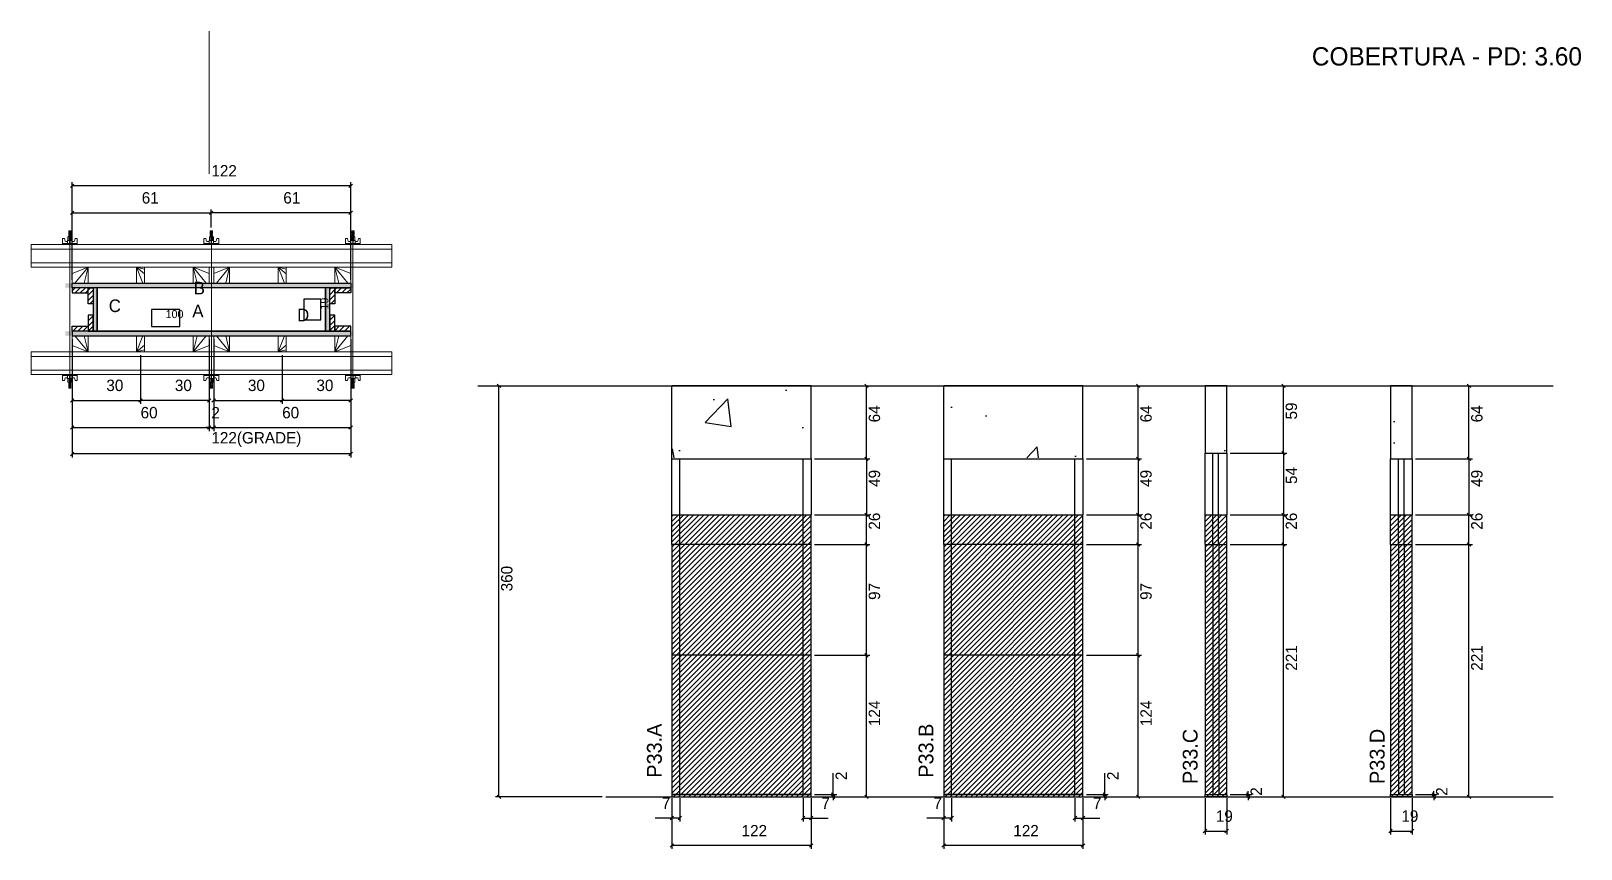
# Model space of a CAD drawing. Header units: metres. Extents: x 6057 to 7415, y 6605 to 7322.
import ezdxf

# ---------------------------------------------------------------- set-up
doc = ezdxf.new("R2010")
doc.units = ezdxf.units.M
for name, color, linetype in [('CHAPA', 7, 'Continuous'), ('COTA', 7, 'Continuous'), ('Hachura', 7, 'Continuous'), ('Madeira', 7, 'Continuous'), ('NIVEL 2° PAV.', 7, 'Continuous'), ('NOMENCLATURA', 7, 'Continuous'), ('Nível', 7, 'Continuous'), ('Painéis', 7, 'Continuous'), ('Perfil Metálico', 7, 'Continuous'), ('SARR_2.2x7', 7, 'Continuous'), ('SARRAFO', 7, 'Continuous'), ('Texto Seção', 7, 'Continuous'), ('TEXTO_GERAL', 7, 'Continuous')]:
    doc.layers.add(name, color=color, linetype=linetype)

msp = doc.modelspace()

# ---------------------------------------------------------------- hatches: boundary and pattern name
at = {"layer": 'COTA'}
h = msp.add_hatch(dxfattribs=at)
h.set_pattern_fill('AR-CONC')
h.paths.add_polyline_path([(6618.3, 7011), (6618.3, 6948), (6740.3, 6948), (6740.3, 7011), (6618.3, 7011)])
h = msp.add_hatch(dxfattribs=at)
h.set_pattern_fill('AR-CONC')
h.paths.add_polyline_path([(6856.3, 7011), (6856.3, 6948), (6978.3, 6948), (6978.3, 7011), (6856.3, 7011)])
h = msp.add_hatch(dxfattribs=at)
h.set_pattern_fill('AR-CONC')
h.paths.add_polyline_path([(7104.2, 6952), (7104.2, 7011), (7085.2, 7011), (7085.2, 6952), (7104.2, 6952)])
h = msp.add_hatch(dxfattribs=at)
h.set_pattern_fill('AR-CONC')
h.paths.add_polyline_path([(7266.7, 6948), (7266.7, 7011), (7247.7, 7011), (7247.7, 6948), (7266.7, 6948)])
at = {"layer": 'Hachura'}
h = msp.add_hatch(color=7, dxfattribs=at)
h.dxf.hatch_style = 1
h.paths.add_polyline_path([(6086.9, 7096.8), (6086.9, 7100.8), (6338.9, 7100.8), (6338.9, 7096.8), (6086.9, 7096.8), (6086.9, 7096.8)])
h = msp.add_hatch(dxfattribs=at)
h.set_pattern_fill('ANSI31')
h.paths.add_polyline_path([(6106.9, 7096.8), (6106.9, 7092.4), (6092.9, 7092.4), (6092.9, 7096.8), (6106.9, 7096.8)])
h = msp.add_hatch(dxfattribs=at)
h.set_pattern_fill('ANSI31')
h.paths.add_polyline_path([(6111.3, 7096.8), (6106.9, 7096.8), (6106.9, 7082.8), (6111.3, 7082.8), (6111.3, 7096.8)])
h = msp.add_hatch(color=7, dxfattribs=at)
h.dxf.hatch_style = 1
h.paths.add_polyline_path([(6114.9, 7096.8), (6111.3, 7096.8), (6111.3, 7058.8), (6114.9, 7058.8), (6114.9, 7096.8)])
h = msp.add_hatch(color=7, dxfattribs=at)
h.dxf.hatch_style = 1
h.paths.add_polyline_path([(6114.9, 7096.8), (6111.3, 7096.8), (6111.3, 7058.8), (6114.9, 7058.8), (6114.9, 7096.8)])
h = msp.add_hatch(color=7, dxfattribs=at)
h.dxf.hatch_style = 1
h.paths.add_polyline_path([(6318.5, 7096.8), (6314.9, 7096.8), (6314.9, 7058.8), (6318.5, 7058.8), (6318.5, 7096.8)])
h = msp.add_hatch(color=7, dxfattribs=at)
h.dxf.hatch_style = 1
h.paths.add_polyline_path([(6318.5, 7096.8), (6314.9, 7096.8), (6314.9, 7058.8), (6318.5, 7058.8), (6318.5, 7096.8)])
h = msp.add_hatch(dxfattribs=at)
h.set_pattern_fill('ANSI31')
h.paths.add_polyline_path([(6322.9, 7096.8), (6318.5, 7096.8), (6318.5, 7082.8), (6322.9, 7082.8), (6322.9, 7096.8)])
h = msp.add_hatch(dxfattribs=at)
h.set_pattern_fill('ANSI31')
h.paths.add_polyline_path([(6322.9, 7096.8), (6322.9, 7092.4), (6336.9, 7092.4), (6336.9, 7096.8), (6322.9, 7096.8)])
h = msp.add_hatch(dxfattribs=at)
h.set_pattern_fill('ANSI31')
h.paths.add_polyline_path([(6106.9, 7058.8), (6106.9, 7063.2), (6092.9, 7063.2), (6092.9, 7058.8), (6106.9, 7058.8)])
h = msp.add_hatch(dxfattribs=at)
h.set_pattern_fill('ANSI31')
h.paths.add_polyline_path([(6111.3, 7058.8), (6106.9, 7058.8), (6106.9, 7072.8), (6111.3, 7072.8), (6111.3, 7058.8)])
h = msp.add_hatch(dxfattribs=at)
h.set_pattern_fill('ANSI31')
h.paths.add_polyline_path([(6322.9, 7058.8), (6318.5, 7058.8), (6318.5, 7072.8), (6322.9, 7072.8), (6322.9, 7058.8)])
h = msp.add_hatch(dxfattribs=at)
h.set_pattern_fill('ANSI31')
h.paths.add_polyline_path([(6322.9, 7058.8), (6322.9, 7063.2), (6336.9, 7063.2), (6336.9, 7058.8), (6322.9, 7058.8)])
h = msp.add_hatch(color=7, dxfattribs=at)
h.dxf.hatch_style = 1
h.paths.add_polyline_path([(6086.9, 7058.8), (6086.9, 7054.8), (6338.9, 7054.8), (6338.9, 7058.8), (6086.9, 7058.8), (6086.9, 7058.8)])
h = msp.add_hatch(dxfattribs=at)
h.set_pattern_fill('ANSI31')
h.paths.add_polyline_path([(6740.3, 6898), (6618.3, 6898), (6618.3, 6651), (6740.3, 6651), (6740.3, 6898)])
h = msp.add_hatch(dxfattribs=at)
h.set_pattern_fill('ANSI31')
h.paths.add_polyline_path([(6978.3, 6898), (6856.3, 6898), (6856.3, 6651), (6978.3, 6651), (6978.3, 6898)])
h = msp.add_hatch(dxfattribs=at)
h.set_pattern_fill('ANSI31')
h.paths.add_polyline_path([(7104.2, 6898), (7085.2, 6898), (7085.2, 6651), (7104.2, 6651), (7104.2, 6898)])
h = msp.add_hatch(dxfattribs=at)
h.set_pattern_fill('ANSI31')
h.paths.add_polyline_path([(7266.7, 6898), (7247.7, 6898), (7247.7, 6651), (7266.7, 6651), (7266.7, 6898)])

# ---------------------------------------------------------------- linework, layer by layer
at = {"layer": 'CHAPA', "color": 1, "lineweight": 25}
for points in [[(6092.9, 7096.8), (6092.9, 7100.8), (6336.9, 7100.8), (6336.9, 7096.8)], [(6092.9, 7096.8), (6092.9, 7100.8), (6336.9, 7100.8), (6336.9, 7096.8)], [(6114.9, 7096.8), (6111.3, 7096.8), (6111.3, 7058.8), (6114.9, 7058.8)], [(6114.9, 7096.8), (6111.3, 7096.8), (6111.3, 7058.8), (6114.9, 7058.8)], [(6318.5, 7096.8), (6314.9, 7096.8), (6314.9, 7058.8), (6318.5, 7058.8)], [(6318.5, 7096.8), (6314.9, 7096.8), (6314.9, 7058.8), (6318.5, 7058.8)], [(6092.9, 7058.8), (6092.9, 7054.8), (6336.9, 7054.8), (6336.9, 7058.8)], [(6092.9, 7058.8), (6092.9, 7054.8), (6336.9, 7054.8), (6336.9, 7058.8)]]:
    msp.add_lwpolyline(points, close=True, dxfattribs=at)
at = {"layer": 'COTA', "color": 0, "lineweight": 25}
for p, q in [((6094.4, 7187.7), (6091.4, 7184.7)), ((6335.4, 7184.7), (6338.4, 7187.7)), ((6094.4, 7164), (6091.4, 7161)), ((6216.3, 7164), (6213.3, 7161)), ((6213.3, 7161), (6216.3, 7164)), ((6335.4, 7161), (6338.4, 7164)), ((6790.2, 7009.5), (6787.2, 7012.5)), ((7028.1, 7009.5), (7025.1, 7012.5)), ((7155.4, 7009.5), (7152.4, 7012.5)), ((7317.9, 7009.5), (7314.9, 7012.5)), ((6094.4, 6999.6), (6091.4, 6996.6)), ((6151.4, 6996.6), (6154.4, 6999.6)), ((6154.4, 6999.6), (6151.4, 6996.6)), ((6211.4, 6996.6), (6214.4, 6999.6)), ((6218.4, 6999.6), (6215.4, 6996.6)), ((6275.4, 6996.6), (6278.4, 6999.6)), ((6278.4, 6999.6), (6275.4, 6996.6)), ((6335.4, 6996.6), (6338.4, 6999.6)), ((6094.4, 6975.9), (6091.4, 6972.9)), ((6211.4, 6972.9), (6214.4, 6975.9)), ((6211.4, 6972.9), (6214.4, 6975.9)), ((6218.4, 6975.9), (6215.4, 6972.9)), ((6218.4, 6975.9), (6215.4, 6972.9)), ((6335.4, 6972.9), (6338.4, 6975.9)), ((6094.4, 6952.8), (6091.4, 6949.8)), ((6335.4, 6949.8), (6338.4, 6952.8)), ((7152.4, 6953.5), (7155.4, 6950.5)), ((6787.2, 6948.5), (6790.2, 6945.5)), ((7025.1, 6948.5), (7028.1, 6945.5)), ((7314.9, 6948.5), (7317.9, 6945.5)), ((6790.2, 6896.5), (6787.2, 6899.5)), ((7028.1, 6896.5), (7025.1, 6899.5)), ((7155.4, 6896.5), (7152.4, 6899.5)), ((7317.9, 6896.5), (7314.9, 6899.5)), ((6790.2, 6870.5), (6787.2, 6873.5)), ((6787.2, 6873.5), (6790.2, 6870.5)), ((7028.1, 6870.5), (7025.1, 6873.5)), ((7025.1, 6873.5), (7028.1, 6870.5)), ((7155.4, 6870.5), (7152.4, 6873.5)), ((7152.4, 6873.5), (7155.4, 6870.5)), ((7317.9, 6870.5), (7314.9, 6873.5)), ((7314.9, 6873.5), (7317.9, 6870.5)), ((6790.2, 6773.5), (6787.2, 6776.5)), ((6787.2, 6776.5), (6790.2, 6773.5)), ((7028.1, 6773.5), (7025.1, 6776.5)), ((7025.1, 6776.5), (7028.1, 6773.5)), ((6758.1, 6654.5), (6761.1, 6651.5)), ((6761.1, 6649.5), (6758.1, 6652.5)), ((6787.2, 6652.5), (6790.2, 6649.5)), ((6996, 6654.5), (6999, 6651.5)), ((6999, 6649.5), (6996, 6652.5)), ((7025.1, 6652.5), (7028.1, 6649.5)), ((7121.6, 6654.5), (7124.6, 6651.5)), ((7124.6, 6649.5), (7121.6, 6652.5)), ((7152.4, 6652.5), (7155.4, 6649.5)), ((7284.1, 6654.5), (7287.1, 6651.5)), ((7287.1, 6649.5), (7284.1, 6652.5)), ((7314.9, 6652.5), (7317.9, 6649.5)), ((6619.8, 6634), (6616.8, 6631)), ((6623.8, 6631), (6626.8, 6634)), ((6734.8, 6634), (6731.8, 6631)), ((6738.8, 6631), (6741.8, 6634)), ((6857.8, 6634), (6854.8, 6631)), ((6861.8, 6631), (6864.8, 6634)), ((6972.8, 6634), (6969.8, 6631)), ((6976.8, 6631), (6979.8, 6634)), ((7086.7, 6622.6), (7083.7, 6619.6)), ((7102.7, 6619.6), (7105.7, 6622.6)), ((7249.2, 6622.6), (7246.2, 6619.6)), ((7265.2, 6619.6), (7268.2, 6622.6)), ((6619.8, 6609.9), (6616.8, 6606.9)), ((6738.8, 6606.9), (6741.8, 6609.9)), ((6857.8, 6609.9), (6854.8, 6606.9)), ((6976.8, 6606.9), (6979.8, 6609.9))]:
    msp.add_line(p, q, dxfattribs=at)
at = {"layer": 'COTA', "color": 241, "lineweight": 25}
for p, q in [((6092.9, 7103.8), (6092.9, 7189.2)), ((6336.9, 7186.2), (6092.9, 7186.2)), ((6336.9, 7103.8), (6336.9, 7189.2)), ((6092.9, 7137.8), (6092.9, 7165.5)), ((6092.9, 7162.5), (6214.8, 7162.5)), ((6214.8, 7149.6), (6214.8, 7165.5)), ((6214.8, 7149.6), (6214.8, 7165.5)), ((6336.9, 7162.5), (6214.8, 7162.5)), ((6336.9, 7137.8), (6336.9, 7165.5)), ((6092.9, 7051.8), (6092.9, 6971.4)), ((6212.9, 7051.8), (6212.9, 6971.4)), ((6216.9, 7051.8), (6216.9, 6971.4)), ((6336.9, 7051.8), (6336.9, 6971.4)), ((6092.9, 7037.8), (6092.9, 6948.3)), ((6152.9, 7037.8), (6152.9, 6995.1)), ((6152.9, 7037.8), (6152.9, 6995.1)), ((6212.9, 7037.8), (6212.9, 6971.4)), ((6216.9, 7037.8), (6216.9, 6971.4)), ((6276.9, 7037.8), (6276.9, 6995.1)), ((6276.9, 7037.8), (6276.9, 6995.1)), ((6336.9, 7037.8), (6336.9, 6948.3)), ((6092.9, 7017.8), (6092.9, 6995.1)), ((6212.9, 7008.8), (6212.9, 6995.1)), ((6216.9, 7017.8), (6216.9, 6995.1)), ((6336.9, 7008.8), (6336.9, 6995.1)), ((6618.3, 6947), (6618.3, 7011)), ((6740.3, 7011), (6618.3, 7011)), ((6740.3, 6947), (6740.3, 7011)), ((6978.3, 7011), (6856.3, 7011)), ((6856.3, 6947), (6856.3, 7011)), ((6978.3, 6947), (6978.3, 7011)), ((6092.9, 6998.1), (6152.9, 6998.1)), ((6212.9, 6998.1), (6152.9, 6998.1)), ((6216.9, 6998.1), (6276.9, 6998.1)), ((6336.9, 6998.1), (6276.9, 6998.1)), ((6092.9, 6974.4), (6212.9, 6974.4)), ((6212.9, 6974.4), (6209.9, 6974.4)), ((6212.9, 6974.4), (6216.9, 6974.4)), ((6216.9, 6974.4), (6336.9, 6974.4)), ((6216.9, 6974.4), (6219.9, 6974.4)), ((6336.9, 6951.3), (6092.9, 6951.3))]:
    msp.add_line(p, q, dxfattribs=at)
at = {"layer": 'COTA', "color": 180, "lineweight": 25}
for p, q in [((6187.3, 7077.8), (6162.3, 7077.8)), ((6162.3, 7077.8), (6162.3, 7062.8)), ((6187.3, 7062.8), (6187.3, 7077.8)), ((6310.9, 7086.8), (6295.9, 7086.8)), ((6295.9, 7086.8), (6295.9, 7068.8)), ((6310.9, 7068.8), (6310.9, 7086.8)), ((6162.3, 7062.8), (6187.3, 7062.8)), ((6295.9, 7068.8), (6310.9, 7068.8))]:
    msp.add_line(p, q, dxfattribs=at)
at = {"layer": 'COTA', "color": 4, "lineweight": 25}
for p, q in [((6743.3, 7011), (6791.7, 7011)), ((6788.7, 6947), (6788.7, 7011)), ((6981.3, 7011), (7029.6, 7011)), ((7026.6, 6947), (7026.6, 7011)), ((7107.2, 7011), (7156.9, 7011)), ((7153.9, 6952), (7153.9, 7011)), ((7269.7, 7011), (7319.4, 7011)), ((7316.4, 6947), (7316.4, 7011)), ((7107.2, 6952), (7156.9, 6952)), ((6743.3, 6947), (6791.7, 6947)), ((6981.3, 6947), (7029.6, 6947)), ((7269.7, 6947), (7319.4, 6947)), ((6743.3, 6898), (6791.7, 6898)), ((6788.7, 6872), (6788.7, 6898)), ((6981.3, 6898), (7029.6, 6898)), ((7026.6, 6872), (7026.6, 6898)), ((7107.2, 6898), (7156.9, 6898)), ((7153.9, 6872), (7153.9, 6898)), ((7269.7, 6898), (7319.4, 6898)), ((7316.4, 6872), (7316.4, 6898)), ((6743.3, 6872), (6791.7, 6872)), ((6743.3, 6872), (6791.7, 6872)), ((6788.7, 6775), (6788.7, 6872)), ((6981.3, 6872), (7029.6, 6872)), ((6981.3, 6872), (7029.6, 6872)), ((7026.6, 6775), (7026.6, 6872)), ((7107.2, 6872), (7156.9, 6872)), ((7107.2, 6872), (7156.9, 6872)), ((7153.9, 6651), (7153.9, 6872)), ((7269.7, 6872), (7319.4, 6872)), ((7269.7, 6872), (7319.4, 6872)), ((7316.4, 6651), (7316.4, 6872)), ((6743.3, 6775), (6791.7, 6775)), ((6781.2, 6775), (6791.7, 6775)), ((6788.7, 6651), (6788.7, 6775)), ((6981.3, 6775), (7029.6, 6775)), ((7019.1, 6775), (7029.6, 6775)), ((7026.6, 6651), (7026.6, 6775)), ((6759.6, 6653), (6759.6, 6671.8)), ((6997.5, 6653), (6997.5, 6671.8)), ((6743.3, 6653), (6762.6, 6653)), ((6759.6, 6651), (6759.6, 6653)), ((6981.3, 6653), (7000.5, 6653)), ((6997.5, 6651), (6997.5, 6653)), ((7107.2, 6653), (7126.1, 6653)), ((7123.1, 6653), (7123.1, 6656)), ((7123.1, 6651), (7123.1, 6653)), ((7269.7, 6653), (7288.6, 6653)), ((7285.6, 6653), (7285.6, 6656)), ((7285.6, 6651), (7285.6, 6653)), ((6618.3, 6650), (6618.3, 6605.4)), ((6618.3, 6648), (6618.3, 6629.5)), ((6625.3, 6650), (6625.3, 6629.5)), ((6733.3, 6650), (6733.3, 6629.5)), ((6740.3, 6650), (6740.3, 6605.4)), ((6740.3, 6648), (6740.3, 6629.5)), ((6743.3, 6651), (6762.6, 6651)), ((6743.3, 6651), (6791.7, 6651)), ((6759.6, 6651), (6759.6, 6648)), ((6856.3, 6650), (6856.3, 6605.4)), ((6856.3, 6648), (6856.3, 6629.5)), ((6863.3, 6650), (6863.3, 6629.5)), ((6971.3, 6650), (6971.3, 6629.5)), ((6978.3, 6650), (6978.3, 6605.4)), ((6978.3, 6648), (6978.3, 6629.5)), ((6981.3, 6651), (7000.5, 6651)), ((6981.3, 6651), (7029.6, 6651)), ((6997.5, 6651), (6997.5, 6648)), ((7085.2, 6650), (7085.2, 6618.1)), ((7104.2, 6650), (7104.2, 6618.1)), ((7107.2, 6651), (7126.1, 6651)), ((7107.2, 6651), (7156.9, 6651)), ((7123.1, 6651), (7123.1, 6648)), ((7247.7, 6650), (7247.7, 6618.1)), ((7266.7, 6650), (7266.7, 6618.1)), ((7269.7, 6651), (7288.6, 6651)), ((7269.7, 6651), (7319.4, 6651)), ((7285.6, 6651), (7285.6, 6648)), ((6618.3, 6632.5), (6603.6, 6632.5)), ((6625.3, 6632.5), (6618.3, 6632.5)), ((6733.3, 6632.5), (6740.3, 6632.5)), ((6740.3, 6632.5), (6755, 6632.5)), ((6856.3, 6632.5), (6841.5, 6632.5)), ((6863.3, 6632.5), (6856.3, 6632.5)), ((6971.3, 6632.5), (6978.3, 6632.5)), ((6978.3, 6632.5), (6993, 6632.5)), ((7085.2, 6621.1), (7104.2, 6621.1)), ((7247.7, 6621.1), (7266.7, 6621.1)), ((6740.3, 6608.4), (6618.3, 6608.4)), ((6978.3, 6608.4), (6856.3, 6608.4))]:
    msp.add_line(p, q, dxfattribs=at)
at = {"layer": 'COTA', "color": 241, "lineweight": 25}
for points in [[(7104.2, 6952), (7104.2, 7011), (7085.2, 7011), (7085.2, 6952)], [(7266.7, 6947), (7266.7, 7011), (7247.7, 7011), (7247.7, 6947)]]:
    msp.add_lwpolyline(points, dxfattribs=at)
at = {"layer": 'Hachura', "color": 0, "lineweight": 9}
for p, q in [((6092.6, 7141.5), (6089.2, 7141.5)), ((6092.6, 7141.5), (6089.2, 7141.5)), ((6089.2, 7141.5), (6089.2, 7138.3)), ((6089.8, 7145.9), (6091.9, 7144.8)), ((6091.9, 7144.6), (6089.8, 7145.6)), ((6089.8, 7144.7), (6091.9, 7143.6)), ((6091.9, 7143.4), (6089.8, 7144.5)), ((6089.8, 7143.6), (6091.9, 7142.5)), ((6091.9, 7142.2), (6089.8, 7143.3)), ((6091, 7141.5), (6089.8, 7142.2)), ((6089.9, 7146.3), (6090.2, 7146.6)), ((6089.9, 7146), (6089.9, 7146.3)), ((6091.8, 7146.3), (6089.9, 7146.3)), ((6089.9, 7146), (6091.8, 7145)), ((6089.9, 7146), (6091.8, 7145)), ((6089.9, 7144.8), (6089.9, 7145.5)), ((6091.8, 7144.5), (6089.9, 7145.5)), ((6089.9, 7144.8), (6091.8, 7143.8)), ((6089.9, 7143.7), (6089.9, 7144.3)), ((6091.8, 7143.3), (6089.9, 7144.3)), ((6089.9, 7144.1), (6089.9, 7144.3)), ((6089.9, 7143.7), (6091.8, 7142.7)), ((6089.9, 7142.5), (6089.9, 7143.1)), ((6091.8, 7142.2), (6089.9, 7143.1)), ((6089.9, 7142.5), (6091.8, 7141.5)), ((6090.8, 7141.5), (6089.9, 7142)), ((6089.9, 7141.5), (6089.9, 7142)), ((6090.2, 7146.6), (6091.5, 7146.6)), ((6090.2, 7141.5), (6090.2, 7138.3)), ((6091.8, 7145.7), (6090.5, 7146.3)), ((6091.9, 7145.7), (6090.8, 7146.3)), ((6091.3, 7146.3), (6091.9, 7146)), ((6091.8, 7146.3), (6091.5, 7146.6)), ((6091.5, 7146.3), (6091.8, 7146.2)), ((6091.8, 7145.7), (6091.8, 7145)), ((6091.8, 7143.8), (6091.8, 7144.5)), ((6091.8, 7143.1), (6091.8, 7143.3)), ((6091.8, 7143.1), (6091.8, 7142.7)), ((6091.8, 7142.2), (6091.8, 7141.5)), ((6091.8, 7141.5), (6091.8, 7138.3)), ((6092.6, 7138.3), (6092.6, 7141.5)), ((6216.6, 7141.5), (6213.2, 7141.5)), ((6213.2, 7141.5), (6213.2, 7138.3)), ((6216.6, 7141.4), (6213.2, 7141.4)), ((6213.8, 7145.9), (6216, 7144.8)), ((6215.9, 7144.5), (6213.8, 7145.6)), ((6213.8, 7144.7), (6216, 7143.6)), ((6215.9, 7143.4), (6213.8, 7144.5)), ((6213.8, 7143.5), (6216, 7142.5)), ((6215.9, 7142.2), (6213.8, 7143.3)), ((6215, 7141.5), (6213.8, 7142.1)), ((6213.9, 7146.3), (6214.2, 7146.6)), ((6213.9, 7146), (6213.9, 7146.3)), ((6215.8, 7146.3), (6213.9, 7146.3)), ((6213.9, 7146), (6215.8, 7145)), ((6213.9, 7146), (6215.8, 7145)), ((6213.9, 7144.8), (6213.9, 7145.4)), ((6215.8, 7144.5), (6213.9, 7145.4)), ((6213.9, 7144.8), (6215.8, 7143.8)), ((6213.9, 7143.6), (6213.9, 7144.3)), ((6215.8, 7143.3), (6213.9, 7144.3)), ((6213.9, 7144.1), (6213.9, 7144.3)), ((6213.9, 7143.6), (6215.8, 7142.7)), ((6213.9, 7142.5), (6213.9, 7143.1)), ((6215.8, 7142.1), (6213.9, 7143.1)), ((6213.9, 7142.5), (6215.8, 7141.5)), ((6214.8, 7141.5), (6213.9, 7142)), ((6213.9, 7141.5), (6213.9, 7142)), ((6214.2, 7146.6), (6215.5, 7146.6)), ((6214.3, 7141.5), (6214.3, 7138.3)), ((6215.8, 7145.6), (6214.5, 7146.3)), ((6215.9, 7145.7), (6214.8, 7146.3)), ((6215.3, 7146.3), (6216, 7145.9)), ((6215.8, 7146.3), (6215.5, 7146.6)), ((6215.5, 7146.3), (6215.8, 7146.1)), ((6215.8, 7145.6), (6215.8, 7145)), ((6215.8, 7143.8), (6215.8, 7144.5)), ((6215.8, 7143.1), (6215.8, 7143.3)), ((6215.8, 7143.1), (6215.8, 7142.7)), ((6215.8, 7142.1), (6215.8, 7141.5)), ((6215.8, 7141.5), (6215.8, 7138.3)), ((6216.6, 7138.3), (6216.6, 7141.5)), ((6337.2, 7141.5), (6340.6, 7141.5)), ((6337.2, 7141.5), (6340.6, 7141.5)), ((6337.2, 7138.3), (6337.2, 7141.5)), ((6338.5, 7146.3), (6337.8, 7146)), ((6340, 7145.9), (6337.8, 7144.8)), ((6340, 7144.7), (6337.8, 7143.6)), ((6340, 7143.6), (6337.8, 7142.5)), ((6337.9, 7145.7), (6339, 7146.3)), ((6337.9, 7144.6), (6340, 7145.6)), ((6337.9, 7143.4), (6340, 7144.5)), ((6337.9, 7142.2), (6340, 7143.3)), ((6338, 7146.3), (6338.3, 7146.6)), ((6338.2, 7146.3), (6338, 7146.2)), ((6338, 7145.7), (6339.3, 7146.3)), ((6338, 7146.3), (6339.9, 7146.3)), ((6339.9, 7146), (6338, 7145)), ((6339.9, 7146), (6338, 7145)), ((6338, 7145.7), (6338, 7145)), ((6338, 7144.5), (6339.9, 7145.5)), ((6339.9, 7144.8), (6338, 7143.8)), ((6338, 7143.8), (6338, 7144.5)), ((6338, 7143.3), (6339.9, 7144.3)), ((6339.9, 7143.7), (6338, 7142.7)), ((6338, 7143.1), (6338, 7143.3)), ((6338, 7143.1), (6338, 7142.7)), ((6338, 7142.2), (6339.9, 7143.1)), ((6339.9, 7142.5), (6338, 7141.5)), ((6338, 7142.2), (6338, 7141.5)), ((6338, 7141.5), (6338, 7138.3)), ((6339.6, 7146.6), (6338.3, 7146.6)), ((6338.8, 7141.5), (6340, 7142.2)), ((6339, 7141.5), (6339.9, 7142)), ((6339.5, 7141.5), (6339.5, 7138.3)), ((6339.9, 7146.3), (6339.6, 7146.6)), ((6339.9, 7146), (6339.9, 7146.3)), ((6339.9, 7144.8), (6339.9, 7145.5)), ((6339.9, 7143.7), (6339.9, 7144.3)), ((6339.9, 7144.1), (6339.9, 7144.3)), ((6339.9, 7142.5), (6339.9, 7143.1)), ((6339.9, 7141.5), (6339.9, 7142)), ((6340.6, 7141.5), (6340.6, 7138.3)), ((6084.4, 7134.8), (6084.4, 7140)), ((6084.4, 7140), (6086.1, 7140)), ((6084.4, 7135.7), (6097.3, 7135.7)), ((6084.4, 7135.7), (6089.6, 7135.7)), ((6097.3, 7134.8), (6084.4, 7134.8)), ((6084.6, 7135.7), (6084.6, 7134.8)), ((6084.8, 7135.7), (6084.8, 7134.8)), ((6085.1, 7135.7), (6085.1, 7134.8)), ((6085.6, 7135.7), (6085.6, 7134.8)), ((6086.1, 7140), (6086.7, 7137.8)), ((6086.4, 7135.7), (6086.4, 7134.8)), ((6087, 7137.5), (6089, 7137.5)), ((6087.8, 7135.7), (6087.8, 7134.8)), ((6096.4, 7134.8), (6088.6, 7134.8)), ((6089, 7138.3), (6092.8, 7138.3)), ((6089, 7135.7), (6089, 7138.3)), ((6090.9, 7135.7), (6089, 7135.7)), ((6089.6, 7135.7), (6090.2, 7135.7)), ((6089.9, 7135.4), (6089.9, 7135.6)), ((6089.9, 7135), (6089.9, 7135.4)), ((6090.6, 7135.7), (6090.6, 7137.7)), ((6090.9, 7135.7), (6090.9, 7134.8)), ((6091.1, 7137.7), (6091.1, 7135.7)), ((6091.9, 7135.6), (6091.9, 7135.2)), ((6092.8, 7138.3), (6092.6, 7138.3)), ((6092.8, 7138.3), (6092.6, 7138.3)), ((6092.8, 7138.3), (6092.8, 7135.7)), ((6094.8, 7137.5), (6092.8, 7137.5)), ((6093.9, 7135.7), (6093.9, 7134.8)), ((6095.7, 7140), (6095.1, 7137.8)), ((6095.3, 7135.7), (6095.3, 7134.8)), ((6097.3, 7140), (6095.7, 7140)), ((6096.2, 7135.7), (6096.2, 7134.8)), ((6096.7, 7135.7), (6096.7, 7134.8)), ((6097, 7135.7), (6097, 7134.8)), ((6097.2, 7135.7), (6097.2, 7134.8)), ((6097.3, 7135.7), (6097.3, 7140)), ((6097.3, 7135.7), (6097.3, 7134.8)), ((6208.4, 7140), (6210.1, 7140)), ((6208.4, 7134.8), (6208.4, 7139.9)), ((6208.4, 7135.7), (6221.3, 7135.7)), ((6208.4, 7135.7), (6213.6, 7135.7)), ((6221.3, 7134.8), (6208.4, 7134.8)), ((6208.6, 7135.7), (6208.6, 7134.8)), ((6208.8, 7135.7), (6208.8, 7134.8)), ((6209.1, 7135.7), (6209.1, 7134.8)), ((6209.6, 7135.7), (6209.6, 7134.8)), ((6210.1, 7140), (6210.7, 7137.7)), ((6210.4, 7135.7), (6210.4, 7134.8)), ((6211, 7137.5), (6213, 7137.5)), ((6211.9, 7135.7), (6211.9, 7134.8)), ((6220.4, 7134.8), (6212.6, 7134.8)), ((6213, 7138.3), (6216.8, 7138.3)), ((6213, 7135.7), (6213, 7138.3)), ((6214.9, 7135.7), (6213, 7135.7)), ((6213.6, 7135.7), (6214.3, 7135.7)), ((6213.9, 7135.4), (6213.9, 7135.6)), ((6213.9, 7134.9), (6213.9, 7135.4)), ((6214.6, 7135.7), (6214.6, 7137.7)), ((6214.9, 7135.7), (6214.9, 7134.8)), ((6215.1, 7137.7), (6215.1, 7135.7)), ((6215.9, 7135.6), (6215.9, 7135.1)), ((6216.8, 7138.3), (6216.6, 7138.3)), ((6216.8, 7138.3), (6216.6, 7138.3)), ((6216.8, 7138.3), (6216.8, 7135.7)), ((6218.8, 7137.5), (6216.8, 7137.5)), ((6217.9, 7135.7), (6217.9, 7134.8)), ((6219.7, 7140), (6219.1, 7137.7)), ((6219.4, 7135.7), (6219.4, 7134.8)), ((6221.3, 7140), (6219.7, 7140)), ((6220.2, 7135.7), (6220.2, 7134.8)), ((6220.7, 7135.7), (6220.7, 7134.8)), ((6221, 7135.7), (6221, 7134.8)), ((6221.2, 7135.7), (6221.2, 7134.8)), ((6221.3, 7135.7), (6221.3, 7140)), ((6221.3, 7135.7), (6221.3, 7134.8)), ((6332.4, 7135.7), (6332.4, 7140)), ((6332.4, 7140), (6334.1, 7140)), ((6345.3, 7135.7), (6332.4, 7135.7)), ((6332.4, 7135.7), (6332.4, 7134.8)), ((6332.4, 7134.8), (6345.3, 7134.8)), ((6332.6, 7135.7), (6332.6, 7134.8)), ((6332.8, 7135.7), (6332.8, 7134.8)), ((6333.1, 7135.7), (6333.1, 7134.8)), ((6333.4, 7134.8), (6341.2, 7134.8)), ((6333.6, 7135.7), (6333.6, 7134.8)), ((6334.1, 7140), (6334.7, 7137.8)), ((6334.4, 7135.7), (6334.4, 7134.8)), ((6335, 7137.5), (6337, 7137.5)), ((6335.9, 7135.7), (6335.9, 7134.8)), ((6340.8, 7138.3), (6337, 7138.3)), ((6337, 7138.3), (6337, 7135.7)), ((6337, 7138.3), (6337.2, 7138.3)), ((6337, 7138.3), (6337.2, 7138.3)), ((6337.9, 7135.6), (6337.9, 7135.2)), ((6338.7, 7137.7), (6338.7, 7135.7)), ((6338.9, 7135.7), (6340.8, 7135.7)), ((6338.9, 7135.7), (6338.9, 7134.8)), ((6339.2, 7135.7), (6339.2, 7137.7)), ((6340.2, 7135.7), (6339.5, 7135.7)), ((6339.9, 7135.4), (6339.9, 7135.6)), ((6339.9, 7135), (6339.9, 7135.4)), ((6345.3, 7135.7), (6340.2, 7135.7)), ((6340.8, 7135.7), (6340.8, 7138.3)), ((6342.8, 7137.5), (6340.8, 7137.5)), ((6341.9, 7135.7), (6341.9, 7134.8)), ((6343.7, 7140), (6343.1, 7137.8)), ((6343.3, 7135.7), (6343.3, 7134.8)), ((6345.3, 7140), (6343.7, 7140)), ((6344.2, 7135.7), (6344.2, 7134.8)), ((6344.7, 7135.7), (6344.7, 7134.8)), ((6345, 7135.7), (6345, 7134.8)), ((6345.2, 7135.7), (6345.2, 7134.8)), ((6345.3, 7134.8), (6345.3, 7140)), ((6097.3, 7020.8), (6084.4, 7020.8)), ((6084.4, 7020.8), (6084.4, 7015.7)), ((6084.4, 7019.9), (6097.3, 7019.9)), ((6084.4, 7019.9), (6089.6, 7019.9)), ((6084.6, 7019.9), (6084.6, 7020.8)), ((6084.8, 7019.9), (6084.8, 7020.8)), ((6085.1, 7019.9), (6085.1, 7020.8)), ((6085.6, 7019.9), (6085.6, 7020.8)), ((6086.4, 7019.9), (6086.4, 7020.8)), ((6087.8, 7019.9), (6087.8, 7020.8)), ((6096.4, 7020.8), (6088.6, 7020.8)), ((6090.9, 7019.9), (6089, 7019.9)), ((6089, 7019.9), (6089, 7017.3)), ((6089.6, 7019.9), (6090.2, 7019.9)), ((6089.9, 7020.7), (6089.9, 7020.2)), ((6089.9, 7020.2), (6089.9, 7020)), ((6090.6, 7019.9), (6090.6, 7017.9)), ((6090.9, 7019.9), (6090.9, 7020.8)), ((6091.1, 7017.9), (6091.1, 7019.9)), ((6091.9, 7020), (6091.9, 7020.5)), ((6092.8, 7017.3), (6092.8, 7019.9)), ((6093.9, 7019.9), (6093.9, 7020.8)), ((6095.3, 7019.9), (6095.3, 7020.8)), ((6096.2, 7019.9), (6096.2, 7020.8)), ((6096.7, 7019.9), (6096.7, 7020.8)), ((6097, 7019.9), (6097, 7020.8)), ((6097.2, 7019.9), (6097.2, 7020.8)), ((6097.3, 7019.9), (6097.3, 7020.8)), ((6097.3, 7019.9), (6097.3, 7015.7)), ((6221.3, 7020.8), (6208.4, 7020.8)), ((6208.4, 7020.8), (6208.4, 7015.7)), ((6208.4, 7019.9), (6221.3, 7019.9)), ((6208.4, 7019.9), (6213.6, 7019.9)), ((6208.6, 7019.9), (6208.6, 7020.8)), ((6208.8, 7019.9), (6208.8, 7020.8)), ((6209.1, 7019.9), (6209.1, 7020.8)), ((6209.6, 7019.9), (6209.6, 7020.8)), ((6210.4, 7019.9), (6210.4, 7020.8)), ((6211.9, 7019.9), (6211.9, 7020.8)), ((6220.4, 7020.8), (6212.6, 7020.8)), ((6214.9, 7019.9), (6213, 7019.9)), ((6213, 7019.9), (6213, 7017.3)), ((6213.6, 7019.9), (6214.3, 7019.9)), ((6213.9, 7020.6), (6213.9, 7020.2)), ((6213.9, 7020.2), (6213.9, 7020)), ((6214.6, 7019.9), (6214.6, 7017.9)), ((6214.9, 7019.9), (6214.9, 7020.8)), ((6215.1, 7017.9), (6215.1, 7019.9)), ((6215.9, 7020), (6215.9, 7020.5)), ((6216.8, 7017.3), (6216.8, 7019.9)), ((6217.9, 7019.9), (6217.9, 7020.8)), ((6219.4, 7019.9), (6219.4, 7020.8)), ((6220.2, 7019.9), (6220.2, 7020.8)), ((6220.7, 7019.9), (6220.7, 7020.8)), ((6221, 7019.9), (6221, 7020.8)), ((6221.2, 7019.9), (6221.2, 7020.8)), ((6221.3, 7019.9), (6221.3, 7020.8)), ((6221.3, 7019.9), (6221.3, 7015.6)), ((6332.4, 7020.8), (6345.3, 7020.8)), ((6332.4, 7019.9), (6332.4, 7020.8)), ((6345.3, 7019.9), (6332.4, 7019.9)), ((6332.4, 7019.9), (6332.4, 7015.7)), ((6332.6, 7019.9), (6332.6, 7020.8)), ((6332.8, 7019.9), (6332.8, 7020.8)), ((6333.1, 7019.9), (6333.1, 7020.8)), ((6333.4, 7020.8), (6341.2, 7020.8)), ((6333.6, 7019.9), (6333.6, 7020.8)), ((6334.4, 7019.9), (6334.4, 7020.8)), ((6335.9, 7019.9), (6335.9, 7020.8)), ((6337, 7017.3), (6337, 7019.9)), ((6337.9, 7020), (6337.9, 7020.5)), ((6338.7, 7017.9), (6338.7, 7019.9)), ((6338.9, 7019.9), (6338.9, 7020.8)), ((6338.9, 7019.9), (6340.8, 7019.9)), ((6339.2, 7019.9), (6339.2, 7017.9)), ((6340.2, 7019.9), (6339.5, 7019.9)), ((6339.9, 7020.7), (6339.9, 7020.2)), ((6339.9, 7020.2), (6339.9, 7020)), ((6345.3, 7019.9), (6340.2, 7019.9)), ((6340.8, 7019.9), (6340.8, 7017.3)), ((6341.9, 7019.9), (6341.9, 7020.8)), ((6343.3, 7019.9), (6343.3, 7020.8)), ((6344.2, 7019.9), (6344.2, 7020.8)), ((6344.7, 7019.9), (6344.7, 7020.8)), ((6345, 7019.9), (6345, 7020.8)), ((6345.2, 7019.9), (6345.2, 7020.8)), ((6345.3, 7020.8), (6345.3, 7015.7)), ((6084.4, 7015.7), (6086.1, 7015.7)), ((6086.1, 7015.7), (6086.7, 7017.9)), ((6087, 7018.1), (6089, 7018.1)), ((6089, 7017.3), (6092.8, 7017.3)), ((6089.2, 7014.1), (6089.2, 7017.3)), ((6092.6, 7014.2), (6089.2, 7014.2)), ((6092.6, 7014.1), (6089.2, 7014.1)), ((6091, 7014.1), (6089.8, 7013.5)), ((6091.9, 7013.4), (6089.8, 7012.3)), ((6089.8, 7012.1), (6091.9, 7013.2)), ((6091.9, 7012.2), (6089.8, 7011.2)), ((6089.8, 7010.9), (6091.9, 7012)), ((6091.9, 7011.1), (6089.8, 7010)), ((6089.8, 7009.8), (6091.9, 7010.8)), ((6089.9, 7013.1), (6091.8, 7014.1)), ((6090.8, 7014.1), (6089.9, 7013.7)), ((6089.9, 7014.1), (6089.9, 7013.7)), ((6091.8, 7013.5), (6089.9, 7012.5)), ((6089.9, 7013.1), (6089.9, 7012.5)), ((6089.9, 7012), (6091.8, 7012.9)), ((6091.8, 7012.3), (6089.9, 7011.3)), ((6089.9, 7012), (6089.9, 7011.3)), ((6089.9, 7010.8), (6091.8, 7011.8)), ((6089.9, 7011.5), (6089.9, 7011.3)), ((6091.8, 7011.1), (6089.9, 7010.2)), ((6089.9, 7010.8), (6089.9, 7010.2)), ((6089.9, 7009.7), (6091.8, 7010.6)), ((6089.9, 7009.7), (6091.8, 7010.6)), ((6089.9, 7009.7), (6089.9, 7009.3)), ((6089.9, 7009.3), (6090.2, 7009)), ((6091.8, 7009.3), (6089.9, 7009.3)), ((6090.2, 7014.1), (6090.2, 7017.3)), ((6090.2, 7009), (6091.5, 7009)), ((6091.8, 7010), (6090.5, 7009.3)), ((6091.9, 7009.9), (6090.8, 7009.3)), ((6091.3, 7009.3), (6091.9, 7009.7)), ((6091.5, 7009.3), (6091.8, 7009.5)), ((6091.8, 7009.3), (6091.5, 7009)), ((6091.8, 7014.1), (6091.8, 7017.3)), ((6091.8, 7013.5), (6091.8, 7014.1)), ((6091.8, 7012.5), (6091.8, 7012.9)), ((6091.8, 7012.5), (6091.8, 7012.3)), ((6091.8, 7011.8), (6091.8, 7011.1)), ((6091.8, 7010), (6091.8, 7010.6)), ((6092.6, 7017.3), (6092.6, 7014.1)), ((6092.8, 7017.3), (6092.6, 7017.3)), ((6092.8, 7017.3), (6092.6, 7017.3)), ((6094.8, 7018.1), (6092.8, 7018.1)), ((6095.7, 7015.7), (6095.1, 7017.9)), ((6097.3, 7015.7), (6095.7, 7015.7)), ((6208.4, 7015.6), (6210.1, 7015.6)), ((6210.1, 7015.6), (6210.7, 7017.8)), ((6211, 7018.1), (6213, 7018.1)), ((6213, 7017.3), (6216.8, 7017.3)), ((6213.2, 7014.1), (6213.2, 7017.3)), ((6216.6, 7014.2), (6213.2, 7014.2)), ((6216.6, 7014.1), (6213.2, 7014.1)), ((6215, 7014.1), (6213.8, 7013.5)), ((6215.9, 7013.4), (6213.8, 7012.3)), ((6213.8, 7012.1), (6216, 7013.1)), ((6215.9, 7012.2), (6213.8, 7011.1)), ((6213.8, 7010.9), (6216, 7012)), ((6215.9, 7011), (6213.8, 7010)), ((6213.8, 7009.7), (6216, 7010.8)), ((6213.9, 7013.1), (6215.8, 7014.1)), ((6214.8, 7014.1), (6213.9, 7013.6)), ((6213.9, 7014.1), (6213.9, 7013.6)), ((6215.8, 7013.4), (6213.9, 7012.5)), ((6213.9, 7013.1), (6213.9, 7012.5)), ((6213.9, 7012), (6215.8, 7012.9)), ((6215.8, 7012.3), (6213.9, 7011.3)), ((6213.9, 7012), (6213.9, 7011.3)), ((6213.9, 7010.8), (6215.8, 7011.8)), ((6213.9, 7011.5), (6213.9, 7011.3)), ((6215.8, 7011.1), (6213.9, 7010.2)), ((6213.9, 7010.8), (6213.9, 7010.2)), ((6213.9, 7009.6), (6215.8, 7010.6)), ((6213.9, 7009.6), (6215.8, 7010.6)), ((6213.9, 7009.6), (6213.9, 7009.3)), ((6213.9, 7009.3), (6214.2, 7009)), ((6215.8, 7009.3), (6213.9, 7009.3)), ((6214.2, 7009), (6215.5, 7009)), ((6214.3, 7014.1), (6214.3, 7017.3)), ((6215.8, 7010), (6214.5, 7009.3)), ((6215.9, 7009.9), (6214.8, 7009.3)), ((6215.3, 7009.3), (6216, 7009.7)), ((6215.5, 7009.3), (6215.8, 7009.4)), ((6215.8, 7009.3), (6215.5, 7009)), ((6215.8, 7014.1), (6215.8, 7017.3)), ((6215.8, 7013.4), (6215.8, 7014.1)), ((6215.8, 7012.5), (6215.8, 7012.9)), ((6215.8, 7012.5), (6215.8, 7012.3)), ((6215.8, 7011.8), (6215.8, 7011.1)), ((6215.8, 7010), (6215.8, 7010.6)), ((6216.6, 7017.3), (6216.6, 7014.1)), ((6216.8, 7017.3), (6216.6, 7017.3)), ((6216.8, 7017.3), (6216.6, 7017.3)), ((6218.8, 7018.1), (6216.8, 7018.1)), ((6219.7, 7015.6), (6219.1, 7017.8)), ((6221.3, 7015.6), (6219.7, 7015.6)), ((6332.4, 7015.7), (6334.1, 7015.7)), ((6334.1, 7015.7), (6334.7, 7017.9)), ((6335, 7018.1), (6337, 7018.1)), ((6340.8, 7017.3), (6337, 7017.3)), ((6337, 7017.3), (6337.2, 7017.3)), ((6337, 7017.3), (6337.2, 7017.3)), ((6337.2, 7017.3), (6337.2, 7014.1)), ((6337.2, 7014.2), (6340.6, 7014.2)), ((6337.2, 7014.1), (6340.6, 7014.1)), ((6340, 7012.1), (6337.8, 7013.2)), ((6340, 7010.9), (6337.8, 7012)), ((6340, 7009.8), (6337.8, 7010.8)), ((6338.5, 7009.3), (6337.8, 7009.7)), ((6337.9, 7013.4), (6340, 7012.3)), ((6337.9, 7012.2), (6340, 7011.2)), ((6337.9, 7011.1), (6340, 7010)), ((6337.9, 7009.9), (6339, 7009.3)), ((6338, 7014.1), (6338, 7017.3)), ((6338, 7013.5), (6338, 7014.1)), ((6339.9, 7013.1), (6338, 7014.1)), ((6338, 7013.5), (6339.9, 7012.5)), ((6338, 7012.5), (6338, 7012.9)), ((6339.9, 7012), (6338, 7012.9)), ((6338, 7012.5), (6338, 7012.3)), ((6338, 7012.3), (6339.9, 7011.3)), ((6338, 7011.8), (6338, 7011.1)), ((6339.9, 7010.8), (6338, 7011.8)), ((6338, 7011.1), (6339.9, 7010.2)), ((6339.9, 7009.7), (6338, 7010.6)), ((6338, 7010), (6338, 7010.6)), ((6339.9, 7009.7), (6338, 7010.6)), ((6338, 7010), (6339.3, 7009.3)), ((6338.2, 7009.3), (6338, 7009.5)), ((6338, 7009.3), (6338.3, 7009)), ((6338, 7009.3), (6339.9, 7009.3)), ((6339.6, 7009), (6338.3, 7009)), ((6338.8, 7014.1), (6340, 7013.5)), ((6339, 7014.1), (6339.9, 7013.7)), ((6339.5, 7014.1), (6339.5, 7017.3)), ((6339.9, 7009.3), (6339.6, 7009)), ((6339.9, 7014.1), (6339.9, 7013.7)), ((6339.9, 7013.1), (6339.9, 7012.5)), ((6339.9, 7012), (6339.9, 7011.3)), ((6339.9, 7011.5), (6339.9, 7011.3)), ((6339.9, 7010.8), (6339.9, 7010.2)), ((6339.9, 7009.7), (6339.9, 7009.3)), ((6340.6, 7014.1), (6340.6, 7017.3)), ((6342.8, 7018.1), (6340.8, 7018.1)), ((6343.7, 7015.7), (6343.1, 7017.9)), ((6345.3, 7015.7), (6343.7, 7015.7))]:
    msp.add_line(p, q, dxfattribs=at)
at = {"layer": 'Hachura', "color": 251, "lineweight": 9}
for p, q in [((6090.9, 7145.6), (6090.9, 7013.8)), ((6214.9, 7145.6), (6214.9, 7013.8)), ((6338.9, 7145.6), (6338.9, 7013.8))]:
    msp.add_line(p, q, dxfattribs=at)
at = {"layer": 'Madeira', "color": 126, "lineweight": 18}
for p, q in [((6106.9, 7114.8), (6092.9, 7109.4)), ((6106.9, 7114.8), (6095.4, 7100.8)), ((6106.9, 7114.8), (6103.4, 7100.8)), ((6149.4, 7114.8), (6156.4, 7109.1)), ((6149.4, 7114.8), (6156.4, 7113.1)), ((6149.4, 7114.8), (6154.8, 7100.8)), ((6198.9, 7114.8), (6210.4, 7100.8)), ((6198.9, 7114.8), (6202.4, 7100.8)), ((6198.9, 7114.8), (6212.9, 7109.4)), ((6230.9, 7114.8), (6216.9, 7109.4)), ((6230.9, 7114.8), (6219.4, 7100.8)), ((6230.9, 7114.8), (6227.4, 7100.8)), ((6273.4, 7114.8), (6280.4, 7109.1)), ((6273.4, 7114.8), (6280.4, 7113.1)), ((6273.4, 7114.8), (6278.8, 7100.8)), ((6322.9, 7114.8), (6334.4, 7100.8)), ((6322.9, 7114.8), (6326.4, 7100.8)), ((6322.9, 7114.8), (6336.9, 7109.4)), ((6106.9, 7040.8), (6092.9, 7046.2)), ((6106.9, 7040.8), (6095.4, 7054.8)), ((6106.9, 7040.8), (6103.4, 7054.8)), ((6149.4, 7040.8), (6154.8, 7054.8)), ((6149.4, 7040.8), (6156.4, 7046.6)), ((6198.9, 7040.8), (6210.4, 7054.8)), ((6198.9, 7040.8), (6202.4, 7054.8)), ((6198.9, 7040.8), (6212.9, 7046.2)), ((6230.9, 7040.8), (6216.9, 7046.2)), ((6230.9, 7040.8), (6219.4, 7054.8)), ((6230.9, 7040.8), (6227.4, 7054.8)), ((6273.4, 7040.8), (6278.8, 7054.8)), ((6273.4, 7040.8), (6280.4, 7046.6)), ((6322.9, 7040.8), (6334.4, 7054.8)), ((6322.9, 7040.8), (6326.4, 7054.8)), ((6322.9, 7040.8), (6336.9, 7046.2)), ((6149.4, 7040.8), (6156.4, 7042.6)), ((6273.4, 7040.8), (6280.4, 7042.5))]:
    msp.add_line(p, q, dxfattribs=at)
for points in [[(6336.9, 7114.8), (6336.9, 7100.8), (6092.9, 7100.8), (6092.9, 7114.8)], [(6336.9, 7114.8), (6336.9, 7100.8), (6092.9, 7100.8), (6092.9, 7114.8)], [(6106.9, 7114.8), (6106.9, 7100.8), (6092.9, 7100.8), (6092.9, 7114.8)], [(6149.4, 7114.8), (6156.4, 7114.8), (6156.4, 7100.8), (6149.4, 7100.8)], [(6198.9, 7114.8), (6198.9, 7100.8), (6212.9, 7100.8), (6212.9, 7114.8)], [(6230.9, 7114.8), (6230.9, 7100.8), (6216.9, 7100.8), (6216.9, 7114.8)], [(6273.4, 7114.8), (6280.4, 7114.8), (6280.4, 7100.8), (6273.4, 7100.8)], [(6322.9, 7114.8), (6322.9, 7100.8), (6336.9, 7100.8), (6336.9, 7114.8)], [(6336.9, 7040.8), (6336.9, 7054.8), (6092.9, 7054.8), (6092.9, 7040.8)], [(6106.9, 7040.8), (6106.9, 7054.8), (6092.9, 7054.8), (6092.9, 7040.8)], [(6149.4, 7040.8), (6156.4, 7040.8), (6156.4, 7054.8), (6149.4, 7054.8)], [(6198.9, 7040.8), (6198.9, 7054.8), (6212.9, 7054.8), (6212.9, 7040.8)], [(6230.9, 7040.8), (6230.9, 7054.8), (6216.9, 7054.8), (6216.9, 7040.8)], [(6273.4, 7040.8), (6280.4, 7040.8), (6280.4, 7054.8), (6273.4, 7054.8)], [(6322.9, 7040.8), (6322.9, 7054.8), (6336.9, 7054.8), (6336.9, 7040.8)]]:
    msp.add_lwpolyline(points, close=True, dxfattribs=at)
at = {"layer": 'NIVEL 2° PAV.', "color": 4, "lineweight": 25}
for p, q in [((6463.6, 7011), (6469.8, 7011)), ((6466.8, 6651), (6466.8, 7011)), ((6557.3, 6651), (6463.8, 6651))]:
    msp.add_line(p, q, dxfattribs=at)
at = {"layer": 'NIVEL 2° PAV.', "color": 0, "lineweight": 25}
for p, q in [((6468.3, 7009.5), (6465.3, 7012.5)), ((6465.3, 6652.5), (6468.3, 6649.5))]:
    msp.add_line(p, q, dxfattribs=at)
at = {"layer": 'Nível', "color": 4, "lineweight": 25}
for p, q in [((6448.2, 7011), (7390.2, 7011)), ((6560.3, 6651), (7390.2, 6651))]:
    msp.add_line(p, q, dxfattribs=at)
at = {"layer": 'Painéis', "color": 200, "lineweight": 25}
for p, q in [((7085.2, 6898), (7085.2, 6952)), ((7085.2, 6952), (7104.2, 6952)), ((7104.2, 6952), (7104.2, 6898)), ((6618.3, 6898), (6618.3, 6947)), ((6618.3, 6947), (6740.3, 6947)), ((6740.3, 6947), (6740.3, 6898)), ((6856.3, 6898), (6856.3, 6947)), ((6856.3, 6947), (6978.3, 6947)), ((6978.3, 6947), (6978.3, 6898)), ((7247.7, 6898), (7247.7, 6947)), ((7247.7, 6947), (7266.7, 6947)), ((7266.7, 6947), (7266.7, 6898)), ((6618.3, 6898), (6740.3, 6898)), ((6618.3, 6872), (6618.3, 6898)), ((6740.3, 6872), (6740.3, 6898)), ((6856.3, 6898), (6978.3, 6898)), ((6856.3, 6872), (6856.3, 6898)), ((6978.3, 6872), (6978.3, 6898)), ((7085.2, 6898), (7104.2, 6898)), ((7085.2, 6872), (7085.2, 6898)), ((7104.2, 6872), (7104.2, 6898)), ((7247.7, 6898), (7266.7, 6898)), ((7247.7, 6872), (7247.7, 6898)), ((7266.7, 6872), (7266.7, 6898)), ((6618.3, 6872), (6618.3, 6775)), ((6740.3, 6872), (6618.3, 6872)), ((6740.3, 6775), (6740.3, 6872)), ((6856.3, 6872), (6856.3, 6775)), ((6978.3, 6872), (6856.3, 6872)), ((6978.3, 6775), (6978.3, 6872)), ((7085.2, 6872), (7085.2, 6653)), ((7085.2, 6872), (7104.2, 6872)), ((7104.2, 6653), (7104.2, 6872)), ((7247.7, 6872), (7247.7, 6653)), ((7247.7, 6872), (7266.7, 6872)), ((7266.7, 6653), (7266.7, 6872)), ((6618.3, 6775), (6618.3, 6651)), ((6740.3, 6775), (6618.3, 6775)), ((6740.3, 6651), (6740.3, 6775)), ((6856.3, 6775), (6856.3, 6651)), ((6978.3, 6775), (6856.3, 6775)), ((6978.3, 6651), (6978.3, 6775)), ((6618.3, 6653), (6740.3, 6653)), ((6856.3, 6653), (6978.3, 6653)), ((7085.2, 6653), (7104.2, 6653)), ((7247.7, 6653), (7266.7, 6653))]:
    msp.add_line(p, q, dxfattribs=at)
at = {"layer": 'Painéis', "color": 4, "lineweight": 25}
for p, q in [((7107.2, 6952), (7156.9, 6952)), ((7153.9, 6952), (7153.9, 6898)), ((6743.3, 6947), (6791.7, 6947)), ((6788.7, 6947), (6788.7, 6898)), ((6981.3, 6947), (7029.6, 6947)), ((7026.6, 6947), (7026.6, 6898)), ((7269.7, 6947), (7319.4, 6947)), ((7316.4, 6947), (7316.4, 6898)), ((6743.3, 6898), (6791.7, 6898)), ((6981.3, 6898), (7029.6, 6898)), ((7107.2, 6898), (7156.9, 6898)), ((7269.7, 6898), (7319.4, 6898))]:
    msp.add_line(p, q, dxfattribs=at)
at = {"layer": 'Painéis', "color": 0, "lineweight": 25}
for p, q in [((7155.4, 6950.5), (7152.4, 6953.5)), ((6790.2, 6945.5), (6787.2, 6948.5)), ((7028.1, 6945.5), (7025.1, 6948.5)), ((7317.9, 6945.5), (7314.9, 6948.5)), ((6787.2, 6899.5), (6790.2, 6896.5)), ((7025.1, 6899.5), (7028.1, 6896.5)), ((7152.4, 6899.5), (7155.4, 6896.5)), ((7314.9, 6899.5), (7317.9, 6896.5))]:
    msp.add_line(p, q, dxfattribs=at)
at = {"layer": 'Painéis', "color": 200, "lineweight": 25}
for points in [[(6314.9, 7058.8), (6314.9, 7096.8), (6114.9, 7096.8), (6114.9, 7058.8)], [(6740.3, 6653), (6618.3, 6653), (6618.3, 6651), (6740.3, 6651)], [(6978.3, 6653), (6856.3, 6653), (6856.3, 6651), (6978.3, 6651)], [(7085.2, 6653), (7104.2, 6653), (7104.2, 6651), (7085.2, 6651)], [(7247.7, 6653), (7266.7, 6653), (7266.7, 6651), (7247.7, 6651)]]:
    msp.add_lwpolyline(points, close=True, dxfattribs=at)
at = {"layer": 'Perfil Metálico', "color": 224, "lineweight": 18}
for points in [[(6056.9, 7134.8), (6056.9, 7114.8), (6372.9, 7114.8), (6372.9, 7134.8)], [(6372.9, 7118.8), (6372.9, 7130.8), (6056.9, 7130.8), (6056.9, 7118.8)], [(6056.9, 7020.8), (6056.9, 7040.8), (6372.9, 7040.8), (6372.9, 7020.8)], [(6372.9, 7036.8), (6372.9, 7024.8), (6056.9, 7024.8), (6056.9, 7036.8)]]:
    msp.add_lwpolyline(points, close=True, dxfattribs=at)
at = {"layer": 'SARR_2.2x7', "color": 40, "lineweight": 25}
for p, q in [((7092.2, 6898), (7092.2, 6952)), ((7097.1, 6898), (7097.1, 6952)), ((6625.3, 6898), (6625.3, 6947)), ((6733.3, 6898), (6733.3, 6947)), ((6863.3, 6898), (6863.3, 6947)), ((6971.3, 6898), (6971.3, 6947)), ((7254.7, 6898), (7254.7, 6947)), ((7259.6, 6898), (7259.6, 6947)), ((6625.3, 6872), (6625.3, 6898)), ((6733.3, 6872), (6733.3, 6898)), ((6863.3, 6872), (6863.3, 6898)), ((6971.3, 6872), (6971.3, 6898)), ((7092.2, 6872), (7092.2, 6898)), ((7097.1, 6872), (7097.1, 6898)), ((7254.6, 6872), (7254.6, 6898)), ((7259.6, 6872), (7259.6, 6898)), ((6625.3, 6775), (6625.3, 6872)), ((6733.3, 6775), (6733.3, 6872)), ((6863.3, 6775), (6863.3, 6872)), ((6971.3, 6775), (6971.3, 6872)), ((7092.2, 6872), (7092.2, 6653)), ((7097.2, 6872), (7097.2, 6653)), ((7254.7, 6872), (7254.7, 6653)), ((7259.7, 6872), (7259.7, 6653)), ((6625.3, 6653), (6625.3, 6775)), ((6733.3, 6653), (6733.3, 6775)), ((6863.3, 6653), (6863.3, 6775)), ((6971.3, 6653), (6971.3, 6775))]:
    msp.add_line(p, q, dxfattribs=at)
at = {"layer": 'SARRAFO', "color": 251, "lineweight": 25}
for points in [[(6092.9, 7092.4), (6106.9, 7092.4), (6106.9, 7096.8), (6092.9, 7096.8)], [(6106.9, 7082.8), (6106.9, 7096.8), (6111.3, 7096.8), (6111.3, 7082.8)], [(6318.5, 7082.8), (6318.5, 7096.8), (6322.9, 7096.8), (6322.9, 7082.8)], [(6336.9, 7092.4), (6322.9, 7092.4), (6322.9, 7096.8), (6336.9, 7096.8)], [(6092.9, 7063.2), (6106.9, 7063.2), (6106.9, 7058.8), (6092.9, 7058.8)], [(6106.9, 7072.8), (6106.9, 7058.8), (6111.3, 7058.8), (6111.3, 7072.8)], [(6318.5, 7072.8), (6318.5, 7058.8), (6322.9, 7058.8), (6322.9, 7072.8)], [(6336.9, 7063.2), (6322.9, 7063.2), (6322.9, 7058.8), (6336.9, 7058.8)]]:
    msp.add_lwpolyline(points, close=True, dxfattribs=at)
at = {"layer": 'Texto Seção', "color": 252, "lineweight": 15}
msp.add_line((6212.9, 7196.7), (6212.9, 7321.7), dxfattribs=at)

# ---------------------------------------------------------------- texts
at = {"layer": 'COTA', "color": 241, "lineweight": 25}
for s, p in [('122', (6214.9, 7194.3)), ('61', (6153.9, 7170.6)), ('61', (6277.9, 7170.6)), ('30', (6122.9, 7006.4)), ('30', (6182.9, 7006.4)), ('30', (6246.9, 7006.4)), ('30', (6306.9, 7006.4)), ('60', (6152.9, 6982.5)), ('2', (6214.9, 6982.4)), ('60', (6276.9, 6982.5)), ('122(GRADE)', (6214.9, 6960.5))]:
    msp.add_text(s, height=10, dxfattribs=at).set_placement(p)
at = {"layer": 'COTA', "color": 1, "lineweight": 25}
msp.add_text('19', height=7, rotation=90, dxfattribs=at).set_placement((6317.4, 7077.8))
msp.add_text('100', height=7, dxfattribs=at).set_placement((6174.8, 7070.3))
at = {"layer": 'COTA', "color": 240, "lineweight": 25}
for s, p in [('64', (6800.6, 6979)), ('64', (7038.5, 6979)), ('59', (7165.8, 6981.5)), ('64', (7328.3, 6979)), ('26', (6800.6, 6885)), ('26', (7038.5, 6885)), ('26', (7165.8, 6885)), ('26', (7328.3, 6885)), ('97', (6800.6, 6823.5)), ('97', (7038.5, 6823.5)), ('221', (7165.9, 6761.5)), ('221', (7328.3, 6761.5)), ('124', (6800.6, 6713)), ('124', (7038.6, 6713)), ('2', (6771.6, 6665.7)), ('2', (7009.5, 6665.7)), ('2', (7135.1, 6652)), ('2', (7297.6, 6652))]:
    msp.add_text(s, height=10, rotation=90, dxfattribs=at).set_placement(p)
for s, p in [('7', (6609.4, 6640.5)), ('7', (6749.2, 6640.5)), ('7', (6847.4, 6640.5)), ('7', (6987.1, 6640.5)), ('19', (7094.7, 6629.2)), ('19', (7257.2, 6629.2)), ('122', (6679.3, 6616.4)), ('122', (6917.3, 6616.4))]:
    msp.add_text(s, height=10, dxfattribs=at).set_placement(p)
at = {"layer": 'NIVEL 2° PAV.', "color": 240, "lineweight": 25}
msp.add_text('360', height=10, rotation=90, dxfattribs=at).set_placement((6478.6, 6831))
at = {"layer": 'NOMENCLATURA', "color": 2, "lineweight": 25}
msp.add_text('COBERTURA - PD: 3.60', height=16, dxfattribs=at).set_placement((7178.8, 7291.5))
at = {"layer": 'Painéis', "color": 240, "lineweight": 25}
for s, p in [('54', (7165.8, 6925)), ('49', (6800.6, 6922.5)), ('49', (7038.5, 6922.5)), ('49', (7328.3, 6922.5))]:
    msp.add_text(s, height=10, rotation=90, dxfattribs=at).set_placement(p)
at = {"layer": 'Texto Seção', "color": 7, "lineweight": 15}
for s, p in [('P33.A', (6609.4, 6667.8)), ('P33.B', (6847.3, 6667.8)), ('P33.C', (7078.7, 6662.3)), ('P33.D', (7242.5, 6662.3))]:
    msp.add_text(s, height=13, rotation=90, dxfattribs=at).set_placement(p)
at = {"layer": 'TEXTO_GERAL', "color": 7, "lineweight": 25}
for s, p in [('B', (6199.4, 7091.1)), ('C', (6125, 7075.6)), ('A', (6198.2, 7071)), ('D', (6290, 7067.5))]:
    msp.add_text(s, height=11, dxfattribs=at).set_placement(p)

doc.saveas('drawing.dxf')
